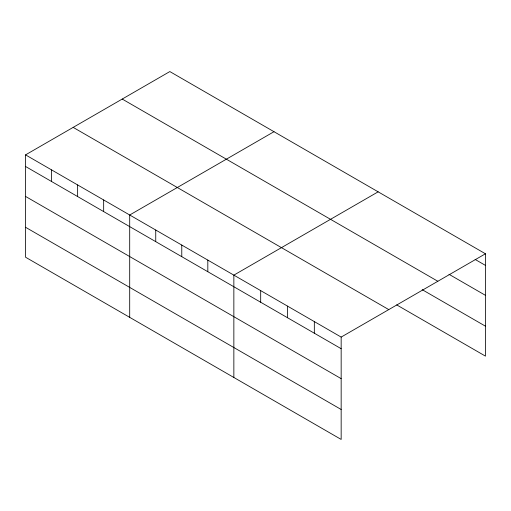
<?xml version="1.0" encoding="UTF-8"?>
<svg xmlns="http://www.w3.org/2000/svg" width="511" height="511" viewBox="0 0 511 511"><rect width="100%" height="100%" fill="white"/><g stroke="black" fill="none" stroke-linecap="round" stroke-linejoin="round"><path stroke-width="0.77" d="M25.55 154.871L341.163 337.088L341.163 439.434L25.55 257.218L25.55 154.871L169.837 71.566L485.45 253.782L485.45 356.129L396.715 304.901M273.992 131.697L129.698 215.003L129.698 317.35M378.14 191.829L233.853 275.135L233.853 377.482M341.163 337.088L485.45 253.782M475.134 259.441L485.45 265.394M448.99 274.292L485.45 295.339M122.225 99.057L437.831 281.274M422.169 289.648L485.45 326.184M73.169 127.38L388.775 309.596M25.55 166.484L341.163 348.7M25.55 196.428L341.163 378.645M25.55 227.274L341.163 409.49M314.335 321.598L314.335 333.21M287.508 306.108L287.508 317.727M260.68 290.625L260.68 302.237M207.817 260.099L207.817 271.718M181.775 245.069L181.775 256.682M155.74 230.033L155.74 241.652M103.663 199.967L103.663 211.586M77.627 184.937L77.627 196.55M51.585 169.901L51.585 181.52"/></g></svg>
